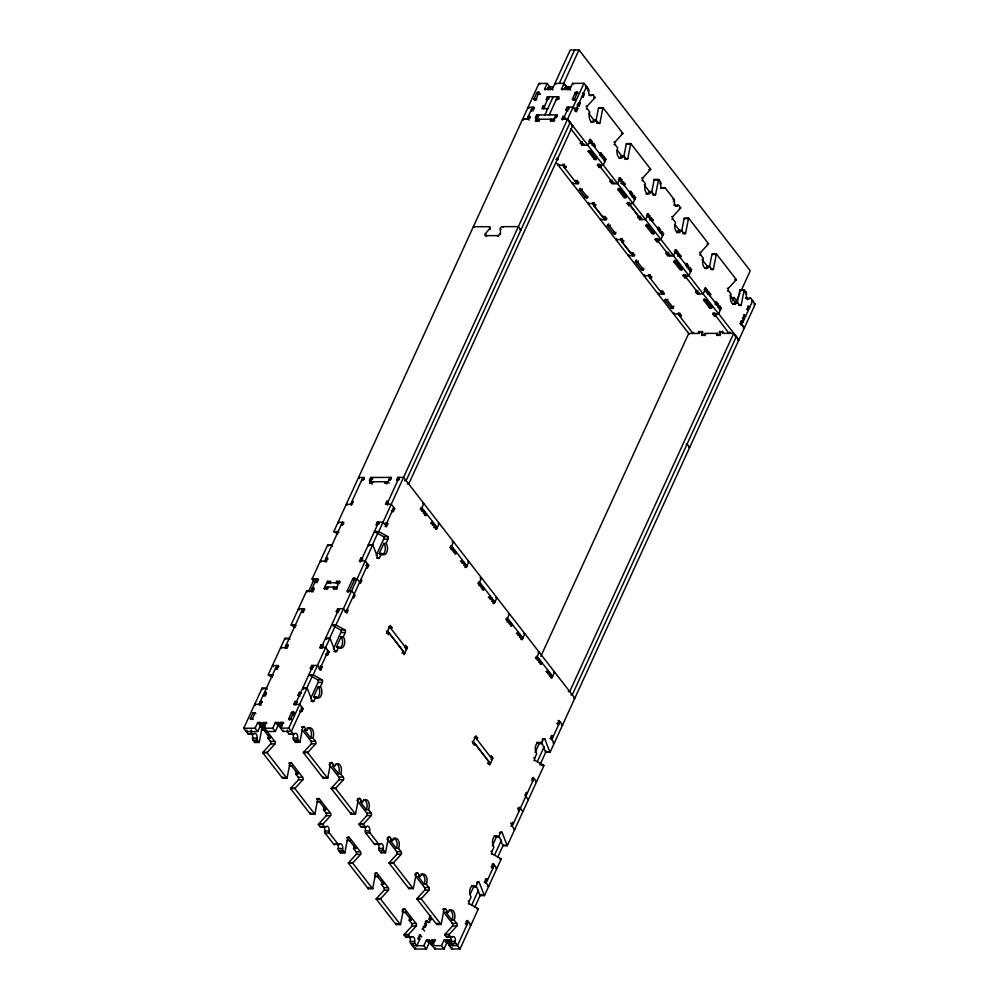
<?xml version="1.0" encoding="UTF-8"?>
<svg xmlns="http://www.w3.org/2000/svg" width="999" height="999" viewBox="0 0 999 999"><rect width="100%" height="100%" fill="white"/><g stroke="black" fill="none" stroke-linecap="round" stroke-linejoin="round"><path stroke-width="1.5" d="M500.511 234.603L500.299 228.596A1.811 1.149 -37.8 0 1 502.547 226.661L518.369 226.623L520.941 229.932L519.942 229.932M262.65 726.748A1.811 1.074 89.9 0 0 262.15 727.347L259.278 741.995A1.811 1.074 89.9 0 1 259.128 742.444L254.77 742.457A1.811 1.074 89.9 0 0 254.932 742.007L255.107 741.083M318.556 824.113A1.811 1.074 89.9 0 0 318.369 824.437L322.714 824.425A1.811 1.074 89.9 0 1 322.914 824.1L330.632 815.634A1.811 1.074 89.9 0 0 330.432 813.099L319.305 798.75A1.811 1.074 89.9 0 0 317.782 799.075L314.922 813.723A1.811 1.074 89.9 0 1 314.772 814.173L310.414 814.185L290.547 788.573A1.811 1.074 89.9 0 1 290.734 788.248L295.117 788.199L302.809 779.769A1.811 1.074 89.9 0 0 302.61 777.234L291.483 762.886A1.811 1.074 89.9 0 0 289.972 763.211L287.1 777.859A1.811 1.074 89.9 0 1 286.95 778.308L282.592 778.321A1.811 1.074 89.9 0 0 282.742 777.871L282.929 776.947M302.048 729.62L311.089 741.283A1.811 1.074 89.9 0 1 311.301 743.818L303.609 752.235A1.811 1.074 89.9 0 0 303.384 752.597L307.742 752.597A1.811 1.074 89.9 0 1 307.929 752.272L315.647 743.805A1.811 1.074 89.9 0 0 315.447 741.27L312.887 737.961A6.331 3.771 89.9 0 0 312.175 729.083A6.331 3.771 89.9 0 0 306.88 730.232L304.32 726.922A1.811 1.074 89.9 0 0 302.809 727.247L299.937 741.882A1.811 1.074 89.9 0 1 299.787 742.344L295.429 742.357A1.811 1.074 89.9 0 0 295.579 741.895L295.766 740.983M310.414 814.185A1.811 1.074 89.9 0 0 310.564 813.723L310.739 812.811M329.171 764.585L338.911 777.147A1.811 1.074 89.9 0 1 339.111 779.682L331.418 788.099A1.811 1.074 89.9 0 0 331.193 788.461L335.552 788.448A1.811 1.074 89.9 0 1 335.751 788.124L343.469 779.67A1.811 1.074 89.9 0 0 343.269 777.135L340.696 773.825A6.331 3.771 89.9 0 0 339.997 764.934A6.331 3.771 89.9 0 0 334.702 766.096L332.13 762.774A1.811 1.074 89.9 0 0 330.619 763.111L327.759 777.746A1.811 1.074 89.9 0 1 327.61 778.209L323.251 778.221A1.811 1.074 89.9 0 0 323.401 777.759L323.576 776.847M354.245 845.529A6.331 3.771 89.9 0 1 353.509 848.476L356.081 851.785A1.811 1.074 89.9 0 1 356.281 854.32L348.589 862.749A1.811 1.074 89.9 0 0 348.364 863.111L352.722 863.099A1.811 1.074 89.9 0 1 352.909 862.774L360.639 854.32A1.811 1.074 89.9 0 0 360.439 851.772L349.3 837.424A1.811 1.074 89.9 0 0 347.789 837.749L344.917 852.397A1.811 1.074 89.9 0 1 344.767 852.846L340.409 852.859A1.811 1.074 89.9 0 0 340.572 852.409L340.746 851.485M356.993 800.449L366.733 813.011A1.811 1.074 89.9 0 1 366.933 815.546L359.24 823.963A1.811 1.074 89.9 0 0 359.016 824.325L363.374 824.312A1.811 1.074 89.9 0 1 363.561 823.988L371.291 815.534A1.811 1.074 89.9 0 0 371.091 812.999L368.519 809.677A6.331 3.771 89.9 0 0 367.819 800.798A6.331 3.771 89.9 0 0 362.525 801.96L359.952 798.638A1.811 1.074 89.9 0 0 358.441 798.975L355.582 813.611A1.811 1.074 89.9 0 1 355.419 814.073L351.074 814.073A1.811 1.074 89.9 0 0 351.223 813.623L351.398 812.711M382.105 880.469A6.331 3.771 89.9 0 1 381.331 884.34L383.903 887.649A1.811 1.074 89.9 0 1 384.103 890.184L376.411 898.613A1.811 1.074 89.9 0 0 376.186 898.975L380.544 898.963A1.811 1.074 89.9 0 1 380.731 898.638L388.461 890.171A1.811 1.074 89.9 0 0 388.249 887.636L377.123 873.288A1.811 1.074 89.9 0 0 375.612 873.613L372.739 888.261A1.811 1.074 89.9 0 1 372.59 888.71L368.231 888.723A1.811 1.074 89.9 0 0 368.381 888.273L368.569 887.349M386.988 839.123L396.74 851.685A1.811 1.074 89.9 0 1 396.94 854.22L389.248 862.636L393.606 862.624L401.286 854.207A1.811 1.074 89.9 0 0 401.086 851.672L398.526 848.363A6.331 3.771 89.9 0 0 397.814 839.485A6.331 3.771 89.9 0 0 392.532 840.634L389.96 837.324A1.811 1.074 89.9 0 0 388.449 837.649L385.577 852.284A1.811 1.074 89.9 0 1 385.427 852.746L381.069 852.759A1.811 1.074 89.9 0 0 381.218 852.297L381.406 851.385M409.915 916.795A6.331 3.771 89.9 0 1 409.153 920.204L411.713 923.513A1.811 1.074 89.9 0 1 411.913 926.048L404.233 934.477L408.579 934.465L416.271 926.036A1.811 1.074 89.9 0 0 416.071 923.501L404.945 909.152A1.811 1.074 89.9 0 0 403.434 909.477L400.562 924.125A1.811 1.074 89.9 0 1 400.412 924.574L396.054 924.587A1.811 1.074 89.9 0 0 396.203 924.125L396.378 923.213M414.81 874.987L424.55 887.549A1.811 1.074 89.9 0 1 424.75 890.084L417.058 898.501A1.811 1.074 89.9 0 0 416.845 898.863L421.191 898.85A1.811 1.074 89.9 0 1 421.391 898.526L429.108 890.072A1.811 1.074 89.9 0 0 428.908 887.537L426.336 884.227A6.331 3.771 89.9 0 0 425.636 875.349A6.331 3.771 89.9 0 0 420.342 876.498L417.782 873.176A1.811 1.074 89.9 0 0 416.258 873.513L413.399 888.148A1.811 1.074 89.9 0 1 413.249 888.611L408.891 888.623A1.811 1.074 89.9 0 0 409.041 888.161L409.215 887.249M443.331 911.75L452.372 923.413A1.811 1.074 89.9 0 1 452.572 925.948L444.88 934.365A1.811 1.074 89.9 0 0 444.655 934.727L449.013 934.714A1.811 1.074 89.9 0 1 449.213 934.39L456.93 925.936A1.811 1.074 89.9 0 0 456.73 923.401L454.158 920.079A6.331 3.771 89.9 0 0 453.459 911.2A6.331 3.771 89.9 0 0 448.164 912.362L445.591 909.04A1.811 1.074 89.9 0 0 444.08 909.377L441.221 924.013A1.811 1.074 89.9 0 1 441.058 924.475L436.713 924.475A1.811 1.074 89.9 0 0 436.863 924.025L437.038 923.113M595.966 120.979L598.476 108.179A1.811 1.074 89.9 0 1 598.626 107.717L602.984 107.705L622.852 133.317A1.811 1.074 89.9 0 1 622.664 133.641L614.947 142.108A1.811 1.074 89.9 0 0 615.147 144.643L617.707 147.952A6.331 3.771 89.9 0 0 618.418 156.831A6.331 3.771 89.9 0 0 623.701 155.682L626.273 158.991A1.811 1.074 89.9 0 0 627.784 158.666L630.656 144.018A1.811 1.074 89.9 0 1 630.806 143.569L626.448 143.581A1.811 1.074 89.9 0 0 626.298 144.031L623.788 156.843M596.828 123.139L598.451 123.127A1.811 1.074 89.9 0 0 599.974 122.802L602.834 108.167A1.811 1.074 89.9 0 1 602.984 107.705M651.61 192.707L654.12 179.895A1.811 1.074 89.9 0 1 654.27 179.445L658.628 179.433L660.426 181.756A1.811 1.074 89.9 0 1 660.801 183.754A3.621 2.16 89.9 0 0 661.538 187.75A3.621 2.16 89.9 0 0 664.035 187.924A1.811 1.074 89.9 0 1 665.272 187.999L674.025 199.288A1.811 1.074 89.9 0 1 674.4 201.286A3.621 2.16 89.9 0 0 675.137 205.27A3.621 2.16 89.9 0 0 677.622 205.444A1.811 1.074 89.9 0 1 678.87 205.532L680.681 207.854A1.811 1.074 89.9 0 1 680.481 208.179L672.764 216.646A1.811 1.074 89.9 0 0 672.964 219.181L675.536 222.49A6.331 3.771 89.9 0 0 676.236 231.368A6.331 3.771 89.9 0 0 681.53 230.22L684.103 233.529A1.811 1.074 89.9 0 0 685.614 233.204L688.473 218.569A1.811 1.074 89.9 0 1 688.623 218.107L684.278 218.119A1.811 1.074 89.9 0 0 684.115 218.581L681.618 231.381M652.734 194.855L654.095 194.855A1.811 1.074 89.9 0 0 655.606 194.53L658.478 179.882A1.811 1.074 89.9 0 1 658.628 179.433M709.427 267.245L711.937 254.433A1.811 1.074 89.9 0 1 712.087 253.983L716.445 253.971L736.313 279.583A1.811 1.074 89.9 0 1 736.126 279.907L728.396 288.374A1.811 1.074 89.9 0 0 728.596 290.909L731.168 294.218A6.331 3.771 89.9 0 0 731.867 303.097A6.331 3.771 89.9 0 0 737.162 301.948L739.735 305.257A1.811 1.074 89.9 0 0 741.246 304.932L744.118 290.284A1.811 1.074 89.9 0 1 744.267 289.835L739.909 289.847A1.811 1.074 89.9 0 0 739.76 290.297L737.25 303.109M710.826 269.393L711.912 269.393A1.811 1.074 89.9 0 0 713.423 269.068L716.295 254.433A1.811 1.074 89.9 0 1 716.445 253.971M538.873 92.245A1.374 0.874 -37.8 0 0 536.788 92.807L534.028 98.963A1.361 0.862 -37.8 0 0 534.627 100.037A1.361 0.862 -37.8 0 0 536.213 98.963L538.998 92.17M576.123 93.756L575.324 92.72L572.502 98.864A1.361 0.862 -37.8 0 0 573.101 99.937A1.361 0.862 -37.8 0 0 574.687 98.864L577.522 92.133M259.128 742.444L257.33 740.122A1.811 1.074 89.9 0 1 256.955 738.124A3.621 2.16 89.9 0 0 256.219 734.128A3.621 2.16 89.9 0 0 253.721 733.965L249.363 733.965A1.811 1.074 89.9 0 1 248.127 733.89L243.744 728.246L262.088 688.199L266.433 688.186A1.811 1.074 89.9 0 1 266.658 688.561L266.97 689.372M289.81 639.485L289.498 638.673A1.811 1.074 89.9 0 0 289.285 638.299L284.927 638.311L268.169 674.899L272.527 674.887M313.224 591.945L312.425 590.909L306.618 590.933L291.021 624.999L295.367 624.999M314.173 581.68L312.088 578.983L327.684 544.905L332.043 544.892A1.811 1.074 89.9 0 1 332.255 545.279L332.58 546.078M549.013 88.349L549.762 86.738L547.19 83.429L538.961 83.454L333.778 531.605L338.137 531.593M250.936 719.517L250.299 718.693L253.034 712.712L255.856 713.536M314.26 578.983L308.791 590.921L309.44 591.745M247.003 730.069L246.316 731.555L257.692 731.53L260.314 725.798L257.742 722.489L255.12 728.221L257.692 731.53M253.122 719.505L252.472 718.681L255.207 712.712M261.126 705.182L260.489 704.345L261.8 701.485L260.352 701.485L261.313 702.734M265.284 696.103L264.648 695.279L265.959 692.407L264.51 692.407L266.271 694.692M277.585 669.23L276.948 668.406L278.259 665.546L272.452 665.559L273.301 666.658M287.1 648.463L286.463 647.627L287.774 644.767L286.313 644.767L287.924 646.84M303.559 612.512L302.909 611.688L304.22 608.828L298.414 608.841L299.275 609.939M312.425 590.909L313.736 588.049L312.287 588.049L313.736 589.909M317.22 582.667L316.583 581.843L317.894 578.97L312.088 578.983M326.735 561.888L326.086 561.063L327.41 558.191L325.949 558.204L327.235 559.852M529.008 120.08L528.371 119.256L529.682 116.384L528.221 116.396L529.832 118.469M533.166 111.014L532.517 110.177L533.828 107.318L528.021 107.33L528.883 108.429M545.204 89.985L544.567 89.161L547.19 83.429M251.436 729.869L250.674 731.543L252.485 733.878A1.811 1.074 89.9 0 0 253.721 733.965M548.114 89.985L547.464 89.148L548.126 87.712L550.074 87.712L551.361 89.373M388.711 480.269L390.159 480.269L391.471 477.41L370.666 477.46L369.355 480.319L370.804 480.319L369.493 483.191L372.39 483.179L373.052 481.743M554.682 117.757L556.131 117.757L557.454 114.885L536.638 114.935L535.327 117.807L536.775 117.807M550.062 89.972L549.425 89.148L550.074 87.712M372.015 484.165L370.142 481.755L372.103 477.46L372.852 478.421M536.113 121.491L535.464 120.667L538.074 114.935L538.823 115.896M259.99 723.913L262.662 723.9L265.222 727.21L262.562 727.222L259.99 723.913L260.652 722.477L257.742 722.489M544.68 105.857L543.219 105.857L541.908 108.729L547.714 108.704M556.231 99.625L557.679 99.625L558.99 96.753L547.377 96.778L546.066 99.65L547.514 99.65M551.96 88.874L552.947 86.726L548.476 86.738M543.369 108.716L548.826 96.778M552.971 89.96L552.322 89.136L570.254 49.975L578.97 49.95L750.249 270.754L741.32 290.259M324.8 589.323L324.151 588.498L327.435 581.331L330.344 581.318L330.981 582.155M539.01 121.491L538.374 120.654L539.023 119.231L539.672 120.055M262.662 723.9L263.311 722.464L266.221 722.464L266.858 723.288M262.562 727.222L263.037 725.786M327.697 589.323L327.06 588.486L327.709 587.05L328.359 587.887M330.344 581.318L329.682 582.754L330.332 583.591M275.337 731.48L272.764 728.171L275.387 722.439L277.959 725.749L275.337 731.48L266.159 731.505L263.586 728.196L266.221 722.464M544.88 114.922L553.184 96.766M559.303 83.392L574.612 49.962M266.159 731.505L266.658 730.431M549.238 114.91L557.542 96.753L559.253 98.963M578.97 49.95L563.661 83.379L567.095 87.8M562.15 89.947L561.5 89.111L564.123 83.379L554.957 83.404L555.756 84.44M333.991 589.298L333.354 588.473L334.003 587.037L335.452 588.898M340.172 582.13L339.535 581.306L336.626 581.306L335.976 582.742L336.613 583.566M565.047 89.935L564.41 89.111L565.059 87.675L567.719 87.662L569.005 89.323M336.9 589.298L336.251 588.461L339.535 581.306M551.111 121.453L550.474 120.629L551.123 119.193L552.897 121.478M565.958 88.312L566.695 86.701L564.123 83.379M567.707 89.922L567.07 89.098L567.719 87.662M554.02 121.453L553.371 120.617L555.981 114.885L557.105 116.334M281.181 727.172L280.207 727.172L277.635 723.863L278.296 722.427L275.387 722.439M569.118 89.91L570.591 86.688L565.546 86.701M570.616 89.922L569.967 89.098L572.602 83.367L583.965 83.329L588.386 88.886A1.811 1.074 89.9 0 1 588.761 90.884A3.621 2.16 89.9 0 0 589.497 94.868A3.621 2.16 89.9 0 0 591.982 95.042A1.811 1.074 89.9 0 1 593.231 95.13L595.042 97.452A1.811 1.074 89.9 0 1 594.842 97.777M281.843 726.76L279.595 723.863L280.257 722.427L283.154 722.414L283.803 723.251M280.207 727.172L280.744 726.011M301.174 707.567L302.26 707.554L291.333 731.443L283.104 731.455L280.532 728.146L283.154 722.414M294.53 705.094L293.881 704.258L295.192 701.398L297.29 702.222M298.676 696.016L298.039 695.192L299.35 692.319L301.448 693.144M310.989 669.143L310.339 668.319L311.651 665.459L317.457 665.434L320.891 669.854L322.202 666.995L320.254 665.883M320.492 648.376L319.855 647.539L321.166 644.68L322.615 644.68L323.576 645.916M336.95 612.424L336.313 611.6L337.625 608.741L343.431 608.716L346.853 613.136L348.164 610.277L347.315 609.165M360.289 562.012L359.49 560.976L360.801 558.104L362.899 558.928M385.851 522.602L387.799 523.701L386.488 526.573L383.067 522.152L377.26 522.165L375.949 525.037L377.397 525.024M388.224 501.386L386.763 501.386L385.452 504.258L391.258 504.245L394.692 508.653L393.381 511.525L392.02 511.525M573.751 698.176L574.85 698.176L403.559 477.372L397.752 477.385L396.441 480.257L397.902 480.257M562.4 119.992L561.763 119.168L563.074 116.309L565.172 117.133M566.558 110.926L565.921 110.09L567.232 107.23L573.076 107.118L576.498 111.538L577.809 108.679L575.874 107.567M294.33 713.436L293.694 712.612A1.361 0.862 -37.8 0 0 293.094 711.538A1.361 0.862 -37.8 0 0 291.508 712.612L288.699 718.768L289.498 719.804M339.073 608.728L321.303 647.539L321.953 648.363M360.939 560.963L378.708 522.165L379.345 522.989M399.213 477.385L386.913 504.245L387.55 505.082M283.104 731.455L283.591 730.381M290.247 719.405L293.694 712.612M349.45 590.821L354.92 578.871A1.361 0.862 -37.8 0 0 354.32 577.809A1.361 0.862 -37.8 0 0 352.734 578.883L347.277 590.821A1.361 0.862 -37.8 0 0 347.864 591.895A1.361 0.862 -37.8 0 0 349.45 590.821L350.087 591.645M287.575 730.132L286.975 731.455L288.773 733.778A1.811 1.074 89.9 0 0 290.022 733.865L294.38 733.853A3.621 2.16 89.9 0 1 296.865 734.028A3.621 2.16 89.9 0 1 297.615 738.024A1.811 1.074 89.9 0 0 297.977 740.009L299.787 742.344M306.805 688.124L312.3 676.123M329.608 638.336L335.277 625.936M372.39 544.88L378.072 532.479M294.38 733.853A1.811 1.074 89.9 0 1 293.132 733.766L288.761 728.134L307.093 688.074L302.734 688.086A1.811 1.074 89.9 0 1 302.959 688.461L303.271 689.273M326.111 639.385L325.799 638.573A1.811 1.074 89.9 0 0 325.574 638.199L329.932 638.186L313.187 674.775L308.828 674.787M368.868 545.991L368.556 545.179A1.811 1.074 89.9 0 0 368.344 544.805L372.702 544.792L336.026 624.887L331.668 624.899M583.965 83.329L378.783 531.493L374.438 531.505M385.626 525.462L393.831 507.554M574.512 110.527L575.611 110.527L586.575 86.551L585.489 86.563M300.175 711.538L301.81 711.525L303.122 708.666L299.688 704.245L293.881 704.258M326.136 654.82L327.772 654.807L329.083 651.947L325.662 647.527L319.855 647.539M359.49 560.976L365.297 560.963L368.718 565.372L367.407 568.244L366.558 567.132M577.934 106.056L579.02 106.044L580.332 103.184L579.47 102.073M581.98 97.215L583.066 97.215L584.378 94.343L582.429 93.244M569.368 107.967L568.718 107.13L563.249 119.081L567.607 119.068L572.714 125.774L408.703 484.003L407.255 484.003M310.577 698.726L318.044 682.429A1.811 1.074 89.9 0 0 317.844 679.894L309.103 675.049L313.461 675.037L322.202 679.882A1.811 1.074 89.9 0 1 322.402 682.417L320.429 686.713A6.331 3.771 89.9 0 1 321.129 695.591A6.331 3.771 89.9 0 1 315.834 696.753L313.661 696.753L318.256 686.725L320.429 686.713M333.416 648.838L340.884 632.542A1.811 1.074 89.9 0 0 340.684 630.007L331.943 625.149L336.301 625.149L345.042 629.994A1.811 1.074 89.9 0 1 345.242 632.529L343.269 636.825A6.331 3.771 89.9 0 1 343.968 645.704A6.331 3.771 89.9 0 1 338.673 646.852L336.501 646.865L341.096 636.838L343.269 636.825M376.186 555.444L383.641 539.148A1.811 1.074 89.9 0 0 383.441 536.6L374.7 531.755L379.058 531.743L387.799 536.588A1.811 1.074 89.9 0 1 387.999 539.135L386.026 543.431A6.331 3.771 89.9 0 1 386.738 552.31A6.331 3.771 89.9 0 1 381.443 553.458L379.258 553.471L383.853 543.431L386.026 543.431M558.241 157.929L557.742 159.003A1.361 0.662 24.6 0 1 557.542 159.815A1.361 0.662 24.6 0 1 555.981 159.39M558.728 164.198L558.241 165.272L564.048 165.26L565.759 167.47L566.258 166.383M311.263 701.373L312.362 701.373A1.811 1.074 89.9 0 0 313.873 701.048L315.834 696.753M334.103 651.485L335.202 651.485A1.811 1.074 89.9 0 0 336.713 651.161L338.673 646.852M376.873 558.091L377.959 558.091A1.811 1.074 89.9 0 0 379.47 557.754L381.443 553.458M563.086 164.186L562.599 165.26L576.873 183.666L577.984 181.244M564.048 165.26L564.547 164.186M564.922 166.121L564.31 167.47L565.759 167.47M561.763 119.168L567.569 119.156L587.874 145.192L582.03 145.292L580.319 143.094L580.931 141.746M582.38 141.746L581.768 143.082L580.319 143.094M582.03 145.292L582.892 143.419M584.015 144.131L583.528 145.205L570.854 128.871M421.128 510.014L423.576 510.014L422.927 511.438L421.203 509.228L423.826 503.496L422.739 503.508M589.41 139.46L590.496 139.46L587.837 145.28L603.259 165.16L605.918 159.328L604.208 157.13L603.121 157.13M573.001 182.592L572.514 183.666L578.321 183.654L578.933 182.317M590.496 139.46L592.22 141.671L591.558 143.107L589.922 143.107M588.873 150.387L588.336 151.548A1.361 0.662 24.6 0 1 588.786 150.724A1.361 0.662 24.6 0 1 590.509 151.548L596.228 158.903A1.361 0.662 24.6 0 1 595.779 159.74A1.361 0.662 24.6 0 1 594.043 158.903L588.374 151.461L590.559 151.461L596.266 158.816L594.08 158.816M575.649 180.382L575.162 181.456L576.61 181.443L578.321 183.654M424.125 513.686A1.361 0.662 24.6 0 1 424.538 514.06L426.723 514.06L426.061 515.484L424.35 513.286L425 511.85L423.913 511.85M592.557 143.519L593.643 143.506L592.981 144.942L591.895 144.942M576.61 181.443L577.097 180.369M425.037 512.986L425.249 514.985M590.509 151.548L591.008 150.474M594.705 147.153L595.354 145.717L593.643 143.506M580.282 188.312L579.545 189.922L585.252 197.278A1.361 0.662 24.6 0 0 586.987 198.102A1.361 0.662 24.6 0 0 587.437 197.278L587.924 196.204M594.043 158.903L594.655 157.567M582.217 188.836L581.73 189.922L587.437 197.278L585.252 197.278L585.751 196.204M596.228 158.903L596.965 157.293M431.143 523.638L434.14 523.626L433.479 525.062L431.768 522.852L432.43 521.416M600.411 154.508L601.061 153.084L599.974 153.084M601.223 166.034L600.611 167.37L599.163 167.382L597.439 165.172L597.939 164.098M601.061 153.084L602.772 155.282L602.122 156.718L601.036 156.718M599.425 163.998L598.938 165.072L613.211 183.479L617.569 183.466L603.296 165.06L597.439 165.172M599.163 167.382L600.137 165.222M438.161 523.376L439.248 523.376L436.625 529.108L434.915 526.898L435.564 525.462L433.928 525.474M604.208 157.13L603.546 158.554L602.459 158.566M386.438 633.366L389.348 633.354L388.686 634.79L386.975 632.579L390.259 625.424L391.97 627.622L391.321 629.058M588.423 202.472L587.936 203.546L593.743 203.534L595.454 205.732L595.941 204.658M592.782 202.46L592.282 203.534L604.845 219.73L605.956 217.307M593.743 203.534L594.23 202.46M606.905 218.381L606.293 219.718L604.57 217.507L603.121 217.52L594.005 205.744L594.855 203.858M638.611 216.084L637.999 217.432L639.71 219.63L645.541 219.53L617.532 183.554L611.725 183.566L610.002 181.356L610.626 180.02M612.075 180.02L611.463 181.356L610.002 181.356M611.725 183.566L612.699 181.418M613.211 183.479L613.698 182.405M405.02 646.728L405.669 645.292L407.392 647.502L404.108 654.657L402.397 652.459L403.047 651.023L389.348 633.354M600.986 218.656L600.486 219.743L606.293 219.718M451.086 548.289L453.271 548.276L452.609 549.712L450.899 547.502L453.521 541.77L452.16 541.783M617.532 183.554L620.192 177.735L619.105 177.735M603.121 217.52L603.733 216.171M604.57 217.507L605.069 216.433M620.192 177.735L621.902 179.945L621.253 181.381L620.154 181.381M618.768 188.212L618.019 189.822A1.361 0.662 24.6 0 1 618.468 188.986A1.361 0.662 24.6 0 1 620.204 189.822L625.911 197.178A1.361 0.662 24.6 0 1 625.461 198.002A1.361 0.662 24.6 0 1 623.738 197.178L618.069 189.735L620.242 189.723L625.948 197.09L626.398 196.104M454.008 552.11A1.361 0.662 24.6 0 1 454.233 552.335L456.406 552.335L455.744 553.758L454.033 551.56L454.695 550.124L453.608 550.124M621.703 181.793L623.326 181.781L622.677 183.217L620.766 183.217M454.72 551.261L454.582 552.797M620.204 189.822L620.691 188.736M624.387 185.427L625.049 183.991L623.326 181.781M608.503 223.838L607.517 225.986L613.236 233.341A1.361 0.662 24.6 0 0 614.947 234.178A1.361 0.662 24.6 0 0 615.396 233.341L615.896 232.268M610.189 224.912L609.69 225.986L615.409 233.341L613.236 233.341L613.711 232.268M624.35 195.841L623.738 197.178L625.948 197.09M461.101 561.9L463.823 561.9L463.174 563.336L461.463 561.126L462.112 559.69M630.094 192.782L630.756 191.346L629.67 191.358M640.059 216.084L639.447 217.42L630.294 205.644L628.846 205.644L627.135 203.446L627.622 202.372M630.756 191.346L632.467 193.556L631.805 194.992L630.719 194.992M629.12 202.273L628.621 203.346L641.183 219.543L641.808 218.194M628.846 205.644L629.832 203.496M467.844 561.65L468.931 561.65L466.308 567.382L464.597 565.172L465.259 563.736L464.16 563.736M632.804 195.404L633.89 195.404L633.241 196.828L631.88 196.84M630.294 205.644L630.918 204.308M616.395 238.536L615.896 239.61L621.703 239.598L623.413 241.808L623.913 240.722M633.89 195.404L635.601 197.602L632.941 203.421L627.135 203.446M620.754 238.524L620.267 239.598L632.829 255.794L633.803 253.646M621.703 239.598L622.202 238.524M634.765 254.708L634.278 255.781L632.567 253.584L631.106 253.584L621.965 241.808L622.827 239.922M639.71 219.63L640.809 217.22M628.958 254.733L628.471 255.806L634.278 255.781M479.058 584.353L481.243 584.353L480.581 585.776L478.871 583.566L481.506 577.834L480.132 577.847M647.077 213.798L648.164 213.798L645.516 219.618L673.513 255.594L669.168 255.607L656.605 239.41L657.092 238.336M631.106 253.584L631.605 252.51M632.567 253.584L633.054 252.497M648.164 213.798L649.874 216.009L649.225 217.445L648.139 217.445M646.778 224.188L646.016 225.886L651.723 233.242A1.361 0.662 24.6 0 0 653.446 234.078A1.361 0.662 24.6 0 0 653.895 233.242L654.395 232.168M481.993 588.174A1.361 0.662 24.6 0 1 482.217 588.399L484.378 588.399L483.728 589.822L482.017 587.624L482.667 586.188L481.58 586.188M650.224 217.844L651.311 217.844L650.649 219.28L649.562 219.28M482.704 587.325L482.929 589.323M652.335 231.905L651.723 233.242L653.933 233.154L648.189 225.886L648.676 224.812M652.359 221.491L653.021 220.055L651.311 217.844M636.488 259.902L635.501 262.05L641.208 269.418A1.361 0.662 24.6 0 0 642.944 270.242A1.361 0.662 24.6 0 0 643.381 269.405L643.88 268.331M638.174 260.976L637.674 262.05L643.381 269.405L641.208 269.418L641.695 268.331M489.085 597.964L491.808 597.964L491.146 599.4L489.435 597.19L490.097 595.754M658.079 228.846L658.728 227.41L657.642 227.422M658.903 240.372L658.291 241.708L656.83 241.721L655.119 239.51L655.619 238.436M658.728 227.41L660.439 229.62L659.79 231.056L658.703 231.056M656.83 241.721L657.817 239.56M495.829 597.714L496.928 597.714L494.293 603.446L492.569 601.236L493.231 599.8L492.145 599.8M660.776 231.468L661.875 231.468L661.213 232.892L659.852 232.904M644.38 274.6L643.88 275.674L649.687 275.662L651.398 277.872L651.897 276.798M655.119 239.51L660.926 239.498L663.586 233.666L661.875 231.468M648.726 274.588L648.239 275.662L662.512 294.068L663.373 292.183M649.687 275.662L650.187 274.588M650.811 275.986L649.949 277.872L651.398 277.872M688.761 267.532L689.847 267.532L691.558 269.742L688.898 275.562L673.476 255.682L667.669 255.694L665.958 253.496L666.57 252.148M668.031 252.148L667.407 253.484L665.958 253.496M667.669 255.694L668.781 253.284M669.168 255.607L669.78 254.258M507.042 620.416L509.215 620.416L508.566 621.84L506.843 619.642L509.478 613.91L508.379 613.91M673.476 255.682L676.148 249.862L675.049 249.862M658.653 292.994L658.154 294.068L663.96 294.056L664.46 292.982M676.148 249.862L677.859 252.073L677.197 253.509L676.111 253.509M674.75 260.252L673.975 261.95L679.682 269.318A1.361 0.662 24.6 0 0 681.418 270.142A1.361 0.662 24.6 0 0 681.867 269.305L682.354 268.232M661.288 290.784L660.801 291.858L662.25 291.845L663.96 294.056M509.965 624.238A1.361 0.662 24.6 0 1 510.177 624.462L512.362 624.462L511.7 625.898L509.989 623.688L510.639 622.252L509.552 622.252M678.196 253.921L679.283 253.908L678.633 255.344L677.534 255.344M662.25 291.845L662.749 290.771M510.676 623.388L510.889 625.386M681.867 269.305L676.148 261.95L676.648 260.876M680.344 257.555L680.993 256.119L679.283 253.908M665.684 299.25L665.184 300.324L670.891 307.68A1.361 0.662 24.6 0 0 672.627 308.516A1.361 0.662 24.6 0 0 673.076 307.68L673.813 306.069M679.682 269.318L680.307 267.969M667.856 299.25L667.369 300.324L673.076 307.68L670.891 307.68L671.64 306.069M517.057 634.04L519.78 634.028L519.118 635.464L517.407 633.254L518.069 631.818M686.051 264.91L686.7 263.486L685.614 263.486M686.862 276.436L686.251 277.772L684.802 277.784L683.091 275.574L683.578 274.5M686.7 263.486L688.423 265.684L687.762 267.12L686.675 267.12M699.35 292.807L698.85 293.881L684.577 275.474L685.077 274.4M684.802 277.784L685.789 275.637M523.801 633.778L524.887 633.778L522.265 639.51L520.554 637.3L521.203 635.864L519.842 635.876M689.847 267.532L689.185 268.956L688.099 268.968M476.96 739.46L477.609 738.024L475.899 735.826L472.614 742.981L474.338 745.192L474.987 743.756L488.686 761.425L488.036 762.861L489.747 765.072L493.031 757.904L491.308 755.694L490.659 757.13M674.063 312.874L673.576 313.948L679.382 313.936L681.093 316.134L681.58 315.06M678.421 312.862L677.934 313.936L693.131 333.529M679.382 313.936L679.869 312.862M680.506 314.26L679.645 316.146L681.093 316.134M718.443 305.806L719.53 305.806L721.253 308.004L718.581 313.823L703.171 293.956L697.364 293.968L695.641 291.758L696.266 290.422M697.714 290.422L697.102 291.758L695.641 291.758M697.364 293.968L698.226 292.095M535.914 658.691L538.911 658.678L538.249 660.114L536.538 657.904L539.16 652.172L538.074 652.185M704.745 288.137L705.831 288.137L703.171 293.956L688.935 275.474L684.577 275.474M705.831 288.137L707.542 290.347L706.892 291.783L705.806 291.783M704.195 299.063L703.671 300.224L709.377 307.58A1.361 0.662 24.6 0 0 711.101 308.404A1.361 0.662 24.6 0 0 711.55 307.58L712.05 306.506M540.896 656.268L688.698 333.454L699.35 333.429L699.962 332.08M538.973 662.1A1.361 0.662 24.6 0 1 539.872 662.737L542.045 662.737L541.396 664.16L539.672 661.962L540.334 660.526L538.973 660.526M707.879 292.183L708.978 292.183L708.316 293.619L707.23 293.619M540.359 661.663L540.584 663.661M711.55 307.58L705.843 300.224L706.33 299.138M413.149 944.242L412.462 945.741L423.838 945.703L426.398 949.025L429.033 943.293L426.461 939.972L423.838 945.703M710.027 295.829L710.689 294.393L708.978 292.183M693.556 332.367L693.456 333.441M404.195 934.515A1.811 1.074 89.9 0 0 404.008 934.839L408.354 934.827L410.164 937.149A1.811 1.074 89.9 0 0 411.413 937.237A3.621 2.16 89.9 0 1 413.898 937.412A3.621 2.16 89.9 0 1 414.635 941.408A1.811 1.074 89.9 0 0 415.01 943.393L416.82 945.728L419.88 939.035L419.018 937.936L420.329 935.064L419.243 935.076M424.563 931.031L423.064 929.095L424.375 926.235L423.289 926.235M423.052 927.347L425.237 927.334L426.436 924.712L425.586 923.613L426.898 920.741L425.799 920.741M426.398 949.025L415.035 949.05L415.709 947.551M430.344 920.641L429.058 918.98L430.656 915.484M709.377 307.58L709.989 306.243M699.35 333.429L698.488 332.317L698.988 331.243M429.845 922.664L429.208 921.84L430.519 918.98L429.058 918.98M703.646 335.214L701.398 332.317L701.885 331.231M547.015 672.302L549.462 672.302L548.813 673.738L547.102 671.528L547.752 670.092M715.734 303.184L716.395 301.748L715.309 301.76M702.247 335.676L701.61 334.852L702.921 331.98M716.558 314.71L715.946 316.046L714.485 316.059L712.774 313.848L713.261 312.774M716.395 301.748L718.106 303.958L717.457 305.394L716.358 305.394M705.157 335.664L704.507 334.84L705.169 333.404L717.27 333.379L718.718 335.239M728.958 333.341L714.273 313.748L714.76 312.675M714.485 316.059L715.346 314.173M553.483 672.052L554.582 672.052L551.947 677.784L550.237 675.574L550.899 674.138L549.812 674.138M719.53 305.806L718.88 307.23L717.794 307.242M433.104 944.704L431.281 944.717L428.708 941.408L429.358 939.972L426.461 939.972M433.778 944.505L431.368 941.395L432.03 939.959L434.927 939.959L435.576 940.783M431.281 944.717L431.893 943.368M444.043 948.975L441.483 945.666L444.105 939.934L446.678 943.243L444.043 948.975L434.877 949L432.305 945.691L434.927 939.959M434.877 949L435.364 947.926M717.257 335.639L716.608 334.815L717.27 333.379M732.692 300.774L734.165 297.552L731.106 297.565M720.803 334.203L719.305 332.267L719.792 331.193M720.154 335.627L719.517 334.802L720.828 331.93M735.589 302.797L740.047 293.044M737.761 339.96L738.848 339.96L733.716 333.329L723.064 333.366L722.215 332.255L722.702 331.181M723.064 333.366L723.563 332.292M450.025 944.667L448.926 944.667L446.353 941.358L447.003 939.922L444.105 939.934M450.711 944.455L448.314 941.345L448.963 939.922L450.961 939.909M470.104 894.442L473.551 886.925L475.724 886.912L477.697 882.616A1.811 1.074 89.9 0 1 479.208 882.292L484.253 895.204A1.811 1.074 89.9 0 0 484.465 895.579L480.107 895.591A1.811 1.074 89.9 0 1 479.895 895.216L476.111 885.526M492.37 845.803L496.391 837.025L498.563 837.025L500.536 832.729A1.811 1.074 89.9 0 1 502.047 832.392L507.092 845.316A1.811 1.074 89.9 0 0 507.305 845.691L502.947 845.703A1.811 1.074 89.9 0 1 502.734 845.329L498.951 835.639M535.127 752.409L539.148 743.631L541.333 743.631L543.294 739.322A1.811 1.074 89.9 0 1 544.805 738.998L549.85 751.922A1.811 1.074 89.9 0 0 550.074 752.297L545.716 752.309A1.811 1.074 89.9 0 1 545.491 751.935L541.396 741.433M448.926 944.667L449.45 943.506M477.01 908.628L478.109 908.628L469.368 903.783A1.811 1.074 89.9 0 1 469.168 901.248L471.128 896.94A6.331 3.771 89.9 0 1 470.429 888.061A6.331 3.771 89.9 0 1 475.724 886.912M499.862 858.74L500.949 858.74L492.207 853.895A1.811 1.074 89.9 0 1 492.007 851.348L493.968 847.052A6.331 3.771 89.9 0 1 493.269 838.173A6.331 3.771 89.9 0 1 498.563 837.025M542.07 765.346L543.706 765.346L534.964 760.489A1.811 1.074 89.9 0 1 534.765 757.954L536.738 753.658A6.331 3.771 89.9 0 1 536.038 744.779A6.331 3.771 89.9 0 1 541.333 743.631M729.969 332.005L729.357 333.341M477.285 908.89L478.371 908.89L460.039 948.938L451.81 948.95L449.238 945.641L451.086 941.607M453.721 944.317L453.121 945.628L451.311 943.306A1.811 1.074 89.9 0 1 450.936 941.308A3.621 2.16 89.9 0 0 450.199 937.312A3.621 2.16 89.9 0 0 447.714 937.149A1.811 1.074 89.9 0 1 446.466 937.062L444.655 934.727M471.578 905.306L478.446 890.309M494.48 855.281L501.423 840.122M537.275 761.812L544.218 746.653M451.81 948.95L452.31 947.876M733.716 333.329L569.705 691.558L568.256 691.558M517.981 808.603A1.361 0.862 -37.8 0 0 518.169 808.303L518.506 807.567M743.731 315.634L744.043 314.96M466.009 924.612L467.095 924.599L466.233 923.501L467.544 920.641L466.458 920.641M487.375 886.25L488.736 886.25L485.314 881.83L486.625 878.958L485.539 878.97M491.97 867.894L493.056 867.881L492.207 866.782L493.518 863.923L492.432 863.923M552.984 742.956L554.345 742.956L550.924 738.536L552.235 735.676L551.136 735.676M557.579 724.6L558.666 724.6L557.804 723.501L559.115 720.629L558.029 720.629M743.231 328.022L744.355 327.934L740.933 323.514L742.245 320.642L741.158 320.654M742.669 319.131L744.305 319.118L743.443 318.019L744.755 315.16L743.668 315.16M748.351 310.289L747.489 309.178L748.8 306.318L747.714 306.318M474.837 907.117L480.644 894.43M497.689 857.204L503.359 844.804M539.847 765.122L546.253 751.136M551.773 739.647L559.977 721.728M744.317 328.022L741.745 324.7L752.722 300.736L750.911 298.401A1.811 1.074 89.9 0 0 749.675 298.326A3.621 2.16 89.9 0 1 747.177 298.152A3.621 2.16 89.9 0 1 746.44 294.156A1.811 1.074 89.9 0 0 746.078 292.158L744.267 289.835M484.465 895.579L501.223 858.99L500.124 859.003M507.305 845.691L543.98 765.596L542.07 765.596M550.074 752.297L755.256 304.133L752.684 300.824L751.635 300.736M290.834 718.843L291.521 719.58M486.538 236.476L485.889 235.652A1.811 1.149 -37.8 0 1 485.352 233.803L489.66 228.621A1.811 1.149 -37.8 0 0 489.185 226.698L473.351 226.736L474.001 227.56M598.451 123.127L595.891 119.818A6.331 3.771 89.9 0 1 590.596 120.966A6.331 3.771 89.9 0 1 589.897 112.088L587.325 108.779A1.811 1.074 89.9 0 1 587.125 106.244L594.817 97.815L593.731 97.827M654.095 194.855L651.523 191.546A6.331 3.771 89.9 0 1 646.228 192.695A6.331 3.771 89.9 0 1 645.529 183.816L642.956 180.507A1.811 1.074 89.9 0 1 642.757 177.972L650.449 169.543A1.811 1.074 89.9 0 0 650.674 169.181L630.806 143.569M711.912 269.393L709.352 266.084A6.331 3.771 89.9 0 1 704.058 267.233A6.331 3.771 89.9 0 1 703.346 258.354L700.786 255.045A1.811 1.074 89.9 0 1 700.586 252.51L708.279 244.081L707.18 244.093M268.644 734.665A6.331 3.771 89.9 0 1 267.869 738.074L270.442 741.383A1.811 1.074 89.9 0 1 270.642 743.918L262.949 752.347L267.307 752.334L275 743.918A1.811 1.074 89.9 0 0 274.8 741.37L265.746 729.72M290.771 788.211L298.464 779.782A1.811 1.074 89.9 0 0 298.264 777.247L295.692 773.938A6.331 3.771 89.9 0 0 296.316 771.89M324.2 807.304A6.331 3.771 89.9 0 1 323.514 809.802L326.074 813.111A1.811 1.074 89.9 0 1 326.273 815.646L318.581 824.075L322.939 824.063M523.651 119.268L522.827 119.268M524.737 119.268L523.926 119.268M525.824 119.256L525.012 119.268M585.589 86.651L586.538 86.638M587.025 88.886L588.386 88.886M544.567 89.161L547.464 89.148M549.425 89.148L552.322 89.136M561.5 89.111L564.41 89.111M567.07 89.098L569.967 89.098M587.662 90.884L588.761 90.884M536.763 92.994L538.936 92.994L540.009 94.368M577.459 92.795L575.287 92.807L576.136 93.906M583.016 94.343L584.378 94.343M593.231 95.13L589.098 95.429M593.943 97.465L595.042 97.452M577.884 103.184L580.332 103.184M577.072 104.945L579.02 106.044M586.038 106.244L587.125 106.244M598.476 108.179L602.834 108.167M575.911 108.679L577.809 108.679M586.238 108.779L587.325 108.779M532.517 110.177L531.068 110.19L531.718 111.014M565.921 110.09L568.006 110.914M575.412 111.538L576.498 111.538M528.371 119.256L522.564 119.268L523.201 120.092M526.098 119.256L526.91 119.256L532.38 107.318L533.878 109.253M590.859 122.29A6.331 3.771 89.9 0 0 593.706 119.83L595.891 119.818M535.464 120.667L538.374 120.654M550.474 120.629L553.371 120.617M569.055 122.465L570.142 122.465L406.131 480.681L404.682 480.694M596.977 122.815L599.974 122.802M571.615 125.774L572.714 125.774M621.765 133.317L622.852 133.317M621.54 133.691L622.627 133.679M588.723 140.984L589.81 140.984L605.219 160.851L603.858 160.864M590.034 141.671L592.22 141.671M613.848 142.108L614.947 142.108M626.298 144.031L630.656 144.018M614.048 144.643L615.147 144.643M592.907 145.729L595.354 145.717M599.787 155.295L602.772 155.282M618.955 158.117A6.331 3.771 89.9 0 0 621.528 155.682L623.701 155.682M624.787 158.679L627.784 158.666M556.93 159.003L557.742 159.003L557.03 158.079M624.912 159.003L626.273 158.991M603.471 159.34L605.918 159.328M649.587 169.181L650.674 169.181M648.813 169.555L650.449 169.543M641.67 177.972L642.757 177.972M618.406 179.258L619.492 179.258L634.914 199.126L633.816 199.126M618.905 179.945L621.902 179.945M654.12 179.895L658.478 179.882M641.87 180.507L642.956 180.507M659.34 181.768L660.426 181.756M659.715 183.754L660.801 183.754M621.778 184.003L625.049 183.991M660.764 187.924L664.035 187.924M660.926 188.012L665.272 187.999M645.953 193.981A6.331 3.771 89.9 0 0 649.35 191.546L651.523 191.546M629.745 193.569L632.467 193.556M652.884 194.53L655.606 194.53M632.879 197.615L635.601 197.602M672.939 199.288L674.025 199.288M673.314 201.286L674.4 201.286M674.899 205.457L677.622 205.444M594.005 205.744L595.454 205.732M674.787 205.544L678.87 205.532M679.595 207.867L680.681 207.854M679.37 208.229L680.456 208.229M646.39 215.322L647.477 215.322L662.899 235.19L661.813 235.202M646.89 216.021L649.874 216.009M671.678 216.646L672.764 216.646M637.999 217.432L639.447 217.42M684.115 218.581L688.473 218.569M671.877 219.181L672.964 219.181M649.75 220.067L653.021 220.055M648.214 225.786L646.041 225.799A1.361 0.662 24.6 0 1 646.453 225.05A1.361 0.662 24.6 0 1 648.189 225.886L653.933 233.154M657.717 229.633L660.439 229.62M676.785 232.655A6.331 3.771 89.9 0 0 679.345 230.232L681.53 230.22M682.891 233.217L685.614 233.204M660.863 233.679L663.586 233.666M683.004 233.541L684.103 233.529M485.889 235.652L497.627 235.614A1.811 1.149 -37.8 0 0 499.862 233.766M656.605 239.41L660.963 239.398M621.965 241.808L623.413 241.808M707.404 243.719L708.491 243.719A1.811 1.074 89.9 0 1 708.303 244.043M674.362 251.386L675.449 251.386L690.858 271.253L689.772 271.266M674.862 252.085L677.859 252.073M699.487 252.51L700.586 252.51M711.937 254.433L716.295 254.433M699.7 255.045L700.786 255.045M677.734 256.131L680.993 256.119M676.198 261.863L674.013 261.863A1.361 0.662 24.6 0 1 674.425 261.126A1.361 0.662 24.6 0 1 676.148 261.95L681.905 269.218L679.72 269.218M685.701 265.697L688.423 265.684M704.869 268.456A6.331 3.771 89.9 0 0 707.167 266.084L709.352 266.084M710.701 269.068L713.423 269.068M688.835 269.742L691.558 269.742M683.091 275.574L688.898 275.562M735.227 279.583L736.313 279.583M735.002 279.945L736.088 279.945M727.309 288.374L728.396 288.374M704.045 289.66L705.132 289.66L720.554 309.528L719.467 309.528M704.819 290.347L707.542 290.347M739.76 290.297L744.118 290.284M727.509 290.909L728.596 290.909M744.717 292.17L746.078 292.158M707.692 294.405L710.689 294.393M745.354 294.156L746.44 294.156M746.678 298.326L750.911 298.401M705.881 300.125L703.708 300.137A1.361 0.662 24.6 0 1 704.108 299.388A1.361 0.662 24.6 0 1 705.843 300.224L711.588 307.492L709.415 307.492M751.735 300.824L752.684 300.824M737.062 301.835L735.102 301.848A6.331 3.771 89.9 0 1 732.692 304.308M737.162 301.948L734.989 301.948L729.844 295.329M714.834 303.971L718.106 303.958M753.783 304.146L755.256 304.133M738.798 304.932L741.246 304.932M738.648 305.257L739.735 305.257M747.751 307.43L749.662 307.417L748.8 306.318M718.793 308.017L721.253 308.004M746.403 309.19L747.489 309.178M714.273 313.748L718.618 313.736L738.898 339.872L737.799 339.872M712.774 313.848L718.581 313.823M743.443 316.258L745.616 316.258L744.755 315.16M742.357 318.019L743.443 318.019M740.646 321.753L743.106 321.753L742.245 320.642M739.847 323.514L740.933 323.514M740.659 324.712L741.745 324.7M698.488 332.317L701.398 332.317M719.305 332.267L722.215 332.255M701.61 334.852L704.507 334.84M716.608 334.815L719.517 334.802M735.189 336.651L736.288 336.651L572.277 694.867L570.829 694.867M686.088 444.118L687.075 444.118L689.647 447.427L688.661 447.427M361.601 480.344L363.049 480.344L364.36 477.472L358.554 477.485L359.19 478.321M370.142 481.755L388.049 481.705L389.173 483.154M351.923 501.486L353.371 501.473L352.06 504.345L346.253 504.358L346.89 505.182M420.779 507.804L421.865 507.804L437.275 527.672L434.016 527.684M393.057 508.666L394.692 508.653M420.117 509.24L421.203 509.228M391.433 510.427L393.381 511.525M421.828 511.451L422.927 511.438M423.264 513.286L424.35 513.286M424.975 515.496L426.061 515.484M430.681 522.852L431.768 522.852M386.163 523.701L387.799 523.701M341.096 525.124L342.545 525.124L343.856 522.252L338.049 522.265L338.698 523.101M432.392 525.062L433.479 525.062M385.127 526.573L386.488 526.573M433.816 526.898L434.915 526.898M435.539 529.108L436.625 529.108M383.441 536.6L387.799 536.588M383.641 539.148L387.999 539.135M327.684 544.905A1.811 1.074 89.9 0 1 327.909 545.279L332.255 545.279M368.556 545.179L372.914 545.167L377.959 558.091M450.462 546.078L451.548 546.078L466.97 565.946L465.059 565.946M449.812 547.514L450.899 547.502M450.974 549.725L452.609 549.712M452.947 551.56L454.033 551.56M454.657 553.771L455.744 553.758M377.023 557.767L379.47 557.754M326.086 561.063L320.279 561.076L320.929 561.9M460.364 561.126L461.463 561.126M462.087 563.336L463.174 563.336M366.77 564.273L367.869 564.273L345.991 612.037L344.905 612.037M365.821 565.384L368.718 565.372M463.511 565.172L464.597 565.172M464.947 567.382L466.308 567.382M316.583 581.843L315.122 581.843L315.771 582.667M478.184 582.142L479.545 582.142L494.955 602.01L493.044 602.01M477.784 583.578L478.871 583.566M478.958 585.789L480.581 585.776M480.919 587.624L482.017 587.624M324.151 588.498L327.06 588.486M333.354 588.473L336.251 588.461M482.092 589.835L483.728 589.822M488.349 597.19L489.435 597.19M490.059 599.4L491.146 599.4M491.483 601.236L492.569 601.236M492.932 603.446L494.293 603.446M302.909 611.688L301.461 611.688L302.098 612.524M336.313 611.6L338.399 612.424M506.143 618.206L507.504 618.206L522.914 638.074L521.016 638.086M505.756 619.642L506.843 619.642M506.93 621.853L508.566 621.84M508.903 623.688L509.989 623.688M510.614 625.898L511.7 625.898M388.524 626.86L389.61 626.848L406.743 648.938L405.656 648.938M389.073 627.634L391.97 627.622M340.684 630.007L345.042 629.994M386.551 631.156L387.649 631.156L404.77 653.234L402.235 653.234M340.884 632.542L345.242 632.529M516.321 633.254L517.407 633.254M518.031 635.464L519.118 635.464M519.468 637.3L520.554 637.3M284.927 638.311A1.811 1.074 89.9 0 1 285.14 638.686L289.498 638.673M325.799 638.573L330.157 638.561L335.202 651.485M520.904 639.51L522.265 639.51M286.463 647.627L280.644 647.652L281.293 648.476M404.483 647.502L407.392 647.502M327.135 650.849L328.234 650.836L320.03 668.756L318.943 668.756M334.265 651.161L336.713 651.161M327.185 651.947L329.083 651.947M325.824 653.708L327.772 654.807M536.101 656.48L537.187 656.48L552.609 676.348L549.887 676.36M535.452 657.916L536.538 657.904M537.162 660.114L538.249 660.114M538.586 661.962L539.672 661.962M540.297 664.173L541.396 664.16M320.292 666.995L322.202 666.995M276.948 668.406L275.499 668.406L276.298 669.442M310.339 668.319L312.437 669.143M319.792 669.854L320.891 669.854M546.016 671.528L547.102 671.528M547.727 673.738L548.813 673.738M549.15 675.574L550.237 675.574M550.861 677.784L551.947 677.784M317.844 679.894L322.202 679.882M318.044 682.429L322.402 682.417M262.088 688.199A1.811 1.074 89.9 0 1 262.3 688.573L266.658 688.561M302.959 688.461L307.317 688.461L312.362 701.373M264.648 695.279L263.187 695.279L263.836 696.103M298.039 695.192L300.137 696.016M311.151 701.048L313.873 701.048M260.489 704.345L254.683 704.37L255.319 705.194M301.211 708.666L303.122 708.666M299.862 710.426L301.81 711.525M250.299 718.693L252.472 718.681M277.635 723.863L279.595 723.863M556.718 723.501L557.804 723.501M260.314 725.798L262.312 725.786M277.959 725.749L279.233 725.749M561.45 725.049L562.549 725.049L559.115 720.629M261.214 727.035L263.661 727.022L264.36 727.921M302.135 726.922L304.32 726.922M261.064 727.359L262.15 727.347M301.71 727.247L302.809 727.247M243.744 728.246L255.12 728.221M263.586 728.196L272.764 728.171M280.532 728.146L288.761 728.134M261.238 729.52L264.048 730.344L270.042 738.074A6.331 3.771 89.9 0 0 270.479 736.887M305.282 729.233A6.331 3.771 89.9 0 0 304.707 730.232L306.88 730.232M248.127 733.89L252.485 733.878M288.773 733.778L293.132 733.766M550.911 736.787L553.084 736.775L552.235 735.676M474.163 737.262L475.249 737.25L492.382 759.34L490.934 759.34M251.448 733.728A3.621 2.16 89.9 0 1 252.597 738.136L256.955 738.124M267.869 738.074L270.042 738.074M292.245 733.741A3.621 2.16 89.9 0 1 293.256 738.024L297.615 738.024M304.707 730.232L310.701 737.961L312.887 737.961M474.712 738.036L477.609 738.024M549.825 738.548L550.924 738.536M542.907 738.998L544.805 738.998M252.597 738.136A1.811 1.074 89.9 0 0 252.972 740.134L257.33 740.122M293.256 738.024A1.811 1.074 89.9 0 0 293.619 740.022L297.977 740.009M542.207 739.335L543.294 739.322M270.442 741.383L274.8 741.37M311.089 741.283L315.447 741.27M254.932 742.007L259.278 741.995M295.579 741.895L299.937 741.882M472.202 741.558L473.289 741.558L490.409 763.636L487.874 763.636M270.642 743.918L275 743.918M311.301 743.818L315.647 743.805M303.609 752.235L307.954 752.222M262.912 752.384A1.811 1.074 89.9 0 0 262.725 752.709L267.083 752.697L286.95 778.308M545.491 751.935L549.85 751.922M533.678 757.954L534.765 757.954M533.878 760.489L534.964 760.489M289.298 762.886L291.483 762.886M330.232 762.786L332.13 762.774M288.873 763.211L289.972 763.211M329.533 763.111L330.619 763.111M289.211 765.584L291.87 766.208L297.864 773.925A6.331 3.771 89.9 0 0 298.289 772.751M333.104 765.097A6.331 3.771 89.9 0 0 332.53 766.096L334.702 766.096M295.692 773.938L297.864 773.925M332.53 766.096L338.524 773.825L340.696 773.825M298.264 777.247L302.61 777.234M338.911 777.147L343.269 777.135M282.742 777.871L287.1 777.859M323.401 777.759L327.759 777.746M531.83 778.458L534.003 778.446L512.137 826.21L511.051 826.223M298.464 779.782L302.809 779.769M339.111 779.682L343.469 779.67M535.489 781.767L536.575 781.767L533.154 777.347L531.843 780.219L532.692 781.318M331.418 788.099L335.776 788.086M290.547 788.573L294.905 788.561L314.772 814.173M317.12 798.75L319.305 798.75M358.054 798.651L359.952 798.638M316.695 799.075L317.782 799.075M357.355 798.975L358.441 798.975M317.195 801.66L319.692 802.06L325.686 809.789A6.331 3.771 89.9 0 0 326.111 808.616M360.914 800.961A6.331 3.771 89.9 0 0 360.352 801.96L362.525 801.96M323.514 809.802L325.686 809.789M360.352 801.96L366.346 809.689L368.519 809.677M326.074 813.111L330.432 813.099M366.733 813.011L371.091 812.999M310.564 813.723L314.922 813.723M351.223 813.623L355.582 813.611M326.273 815.646L330.632 815.634M366.933 815.546L371.291 815.534M510.551 823.351L513.449 823.351L512.599 822.239L511.288 825.112L514.71 829.532L513.623 829.532M359.24 823.963L363.599 823.95M318.369 824.437L320.167 826.76L324.525 826.747A1.811 1.074 89.9 0 0 325.774 826.835A3.621 2.16 89.9 0 1 328.259 827.01A3.621 2.16 89.9 0 1 328.996 831.006A1.811 1.074 89.9 0 0 329.37 832.991L338.124 844.28A1.811 1.074 89.9 0 0 339.36 844.367A3.621 2.16 89.9 0 1 341.858 844.53A3.621 2.16 89.9 0 1 342.595 848.526A1.811 1.074 89.9 0 0 342.969 850.524L344.767 852.846M359.016 824.325L360.826 826.66L365.184 826.648A1.811 1.074 89.9 0 0 366.421 826.735A3.621 2.16 89.9 0 1 368.918 826.897A3.621 2.16 89.9 0 1 369.655 830.893A1.811 1.074 89.9 0 0 370.03 832.891L378.771 844.167A1.811 1.074 89.9 0 0 380.02 844.255A3.621 2.16 89.9 0 1 382.505 844.43A3.621 2.16 89.9 0 1 383.254 848.426A1.811 1.074 89.9 0 0 383.616 850.411L385.427 852.746M325.774 826.835L321.416 826.847A1.811 1.074 89.9 0 1 320.167 826.76M360.826 826.66A1.811 1.074 89.9 0 0 362.075 826.747L366.421 826.735M323.639 826.722A3.621 2.16 89.9 0 1 324.638 831.006L328.996 831.006M364.298 826.623A3.621 2.16 89.9 0 1 365.297 830.906L369.655 830.893M324.638 831.006A1.811 1.074 89.9 0 0 325.012 833.004L329.37 832.991M365.297 830.906A1.811 1.074 89.9 0 0 365.671 832.904L370.03 832.891M499.862 832.404L502.047 832.392M499.45 832.729L500.536 832.729M347.128 837.437L349.3 837.424M388.049 837.324L389.96 837.324M346.703 837.761L347.789 837.749M387.362 837.649L388.449 837.649M347.19 840.334L349.687 840.746L355.694 848.476A6.331 3.771 89.9 0 0 356.119 847.289M390.921 839.635A6.331 3.771 89.9 0 0 390.347 840.634L392.532 840.634M325.012 833.004L333.766 844.292L339.36 844.367M365.671 832.904L374.425 844.18L380.02 844.255M502.734 845.329L507.092 845.316M333.766 844.292A1.811 1.074 89.9 0 0 335.015 844.38A3.621 2.16 89.9 0 1 337.5 844.542A3.621 2.16 89.9 0 1 338.236 848.538L342.595 848.526M353.509 848.476L355.694 848.476M374.425 844.18A1.811 1.074 89.9 0 0 375.661 844.267A3.621 2.16 89.9 0 1 378.159 844.442A3.621 2.16 89.9 0 1 378.896 848.426L383.254 848.426M390.347 840.634L396.341 848.363L398.526 848.363M338.236 848.538A1.811 1.074 89.9 0 0 338.611 850.536L342.969 850.524M378.896 848.426A1.811 1.074 89.9 0 0 379.27 850.424L383.616 850.411M356.081 851.785L360.439 851.772M396.74 851.685L401.086 851.672M490.921 851.36L492.007 851.348M340.572 852.409L344.917 852.397M381.218 852.297L385.577 852.284M356.281 854.32L360.639 854.32M396.94 854.22L401.286 854.207M491.121 853.895L492.207 853.895M348.589 862.749L352.947 862.736M389.21 862.674A1.811 1.074 89.9 0 0 389.023 863.011L393.381 862.999L413.249 888.611M491.833 865.022L494.368 865.022L486.176 882.929L485.089 882.941M491.121 866.782L492.207 866.782M495.854 868.331L496.94 868.331L493.518 863.923M375.212 873.288L377.123 873.288M416.146 873.188L417.782 873.176M374.525 873.626L375.612 873.613M415.172 873.513L416.258 873.513M374.538 875.574L375.337 876.61L377.51 876.61L383.504 884.34A6.331 3.771 89.9 0 0 383.941 883.153M418.743 875.499A6.331 3.771 89.9 0 0 418.169 876.498L420.342 876.498M485.039 880.069L487.487 880.069L486.625 878.958M484.228 881.83L485.314 881.83M477.023 882.292L479.208 882.292M476.598 882.616L477.697 882.616M381.331 884.34L383.504 884.34M418.169 876.498L424.163 884.227L426.336 884.227M383.903 887.649L388.249 887.636M424.55 887.549L428.908 887.537M368.381 888.273L372.739 888.261M409.041 888.161L413.399 888.148M384.103 890.184L388.461 890.171M424.75 890.084L429.108 890.072M479.895 895.216L484.253 895.204M376.411 898.613L380.769 898.601M417.058 898.501L421.416 898.488M468.081 901.248L469.168 901.248M468.281 903.783L469.368 903.783M403.034 909.152L404.945 909.152M443.144 909.053L445.591 909.04M402.335 909.477L403.434 909.477M442.994 909.377L444.08 909.377M402.035 911.026L403.159 912.474L405.332 912.462L411.326 920.191A6.331 3.771 89.9 0 0 411.75 919.018M446.553 911.363A6.331 3.771 89.9 0 0 445.991 912.362L448.164 912.362M409.153 920.204L411.326 920.191M445.991 912.362L451.985 920.091L454.158 920.079M425.212 921.852L429.208 921.84M465.859 921.74L468.406 921.74L457.467 945.616L449.238 945.641M411.713 923.513L416.071 923.501M452.372 923.413L456.73 923.401M424.488 923.613L425.586 923.613M465.147 923.501L466.233 923.501M396.203 924.125L400.562 924.125M436.863 924.025L441.221 924.013M425.075 924.712L426.436 924.712M469.88 925.049L470.979 925.049L467.544 920.641M411.913 926.048L416.271 926.036M452.572 925.948L456.93 925.936M421.978 929.107L423.064 929.095M444.88 934.365L449.238 934.352M404.008 934.839L405.806 937.162L411.413 937.237M446.466 937.062L452.06 937.137A3.621 2.16 89.9 0 1 454.557 937.299A3.621 2.16 89.9 0 1 455.294 941.295A1.811 1.074 89.9 0 0 455.669 943.293L460.039 948.938M417.932 937.936L419.018 937.936M417.969 939.048L419.88 939.035M405.806 937.162A1.811 1.074 89.9 0 0 407.055 937.249A3.621 2.16 89.9 0 1 409.54 937.424A3.621 2.16 89.9 0 1 410.289 941.408L414.635 941.408M428.708 941.408L431.368 941.395M446.353 941.358L448.314 941.345M450.936 941.308L455.294 941.295M410.289 941.408A1.811 1.074 89.9 0 0 410.651 943.406L415.01 943.393M429.033 943.293L431.019 943.281M446.678 943.243L449.026 943.231M451.311 943.306L455.669 943.293M432.305 945.691L441.483 945.666M338.948 532.155L334.053 531.868L337.874 533.978M296.191 625.549L291.283 625.262L295.117 627.384M273.351 675.436L268.444 675.149L272.265 677.272M688.623 218.107L708.491 243.719M654.27 179.445L654.944 180.32M739.909 289.847L740.808 291.009M745.754 297.527L747.464 299.725M572.602 83.367L573.239 84.191M582.205 96.104L583.066 97.215M577.497 92.707L578.146 93.544M734.165 297.552L736.738 300.861M588.573 113.199L593.706 119.83M617.245 150.162L621.528 155.682M644.205 184.927L649.35 191.546M675.062 224.713L679.345 230.232M702.035 259.465L707.167 266.084M677.659 230.856L678.346 231.756M733.99 303.471L734.677 304.37M575.324 99.688L572.552 98.776L573.838 100.437M565.059 87.675L565.709 88.499M573.039 107.218L575.611 110.527M567.232 107.23L568.831 109.303M548.126 87.712L548.763 88.549M538.961 83.454L539.76 84.478M563.074 116.309L564.685 118.369M547.377 96.778L549.088 98.988M539.023 92.807L539.984 94.056M536.85 92.82L537.812 94.056M554.77 120.155L554.02 119.193L536.113 119.231L537.612 121.166M543.219 105.857L544.93 108.067M536.85 99.788L534.028 98.963L535.152 100.412M533.828 107.318L534.477 108.142M536.638 114.935L538.349 117.145M705.169 333.404L705.806 334.24M529.682 116.384L530.319 117.22M556.318 162.787L689.347 334.278M502.547 226.661L503.184 227.485M500.299 228.596L500.936 229.42M497.627 235.614L498.276 236.451M489.185 226.698L489.822 227.522M489.66 228.621L490.297 229.445M485.352 233.803L485.989 234.64M397.752 477.385L399.463 479.595M391.133 478.858L390.01 477.41L387.4 483.141L384.49 483.154L385.152 481.718L386.863 483.928M370.666 477.46L372.377 479.67M386.763 501.386L388.486 503.596M364.173 479.108L362.912 477.485L350.612 504.345L351.248 505.169M377.26 522.165L378.971 524.375M343.693 523.913L342.407 522.252L324.638 561.063L325.287 561.888M360.801 558.104L362.088 559.765M360.976 579.32L361.838 580.419L360.527 583.291L357.093 578.871L352.734 578.883L353.384 579.707M527.122 793.493L526.261 792.394L524.95 795.254L528.371 799.675M354.92 578.871L355.557 579.707M327.41 558.191L328.047 559.028M522.914 811.613L519.48 807.204L518.169 810.064L519.03 811.163M518.169 808.303L518.806 809.14M352.884 596.99L353.746 598.089L355.057 595.229L351.623 590.809L347.277 590.821L348.077 591.858M339.548 583.566L338.898 582.729L326.798 582.767L327.447 583.591M336.626 581.306L337.912 582.966M337.575 587.862L336.938 587.037L324.837 587.062L326.336 588.998M327.435 581.331L328.721 582.991M317.894 578.97L318.531 579.795M317.882 580.844L316.446 578.97L310.976 590.921L311.775 591.945M337.625 608.741L339.223 610.801M313.736 588.049L314.385 588.873M306.618 590.933L307.417 591.957M304.22 608.828L304.87 609.652M304.27 610.764L302.772 608.828L285.002 647.639L285.652 648.463M321.166 644.68L322.128 645.916M313.748 666.283L313.099 665.446L295.342 704.258L295.979 705.082M311.651 665.459L313.261 667.519M287.774 644.767L288.411 645.591M299.35 692.319L300.474 693.768M278.259 665.546L278.896 666.37M278.309 667.482L276.81 665.546L259.041 704.357L259.678 705.182M295.192 701.398L296.316 702.846M291.508 712.612L293.281 714.897M265.959 692.407L266.596 693.231M307.742 752.597L327.61 778.209M335.552 788.448L355.419 814.073M363.374 824.312L365.184 826.648M421.191 898.85L441.058 924.475M449.013 934.714L450.824 937.05A1.811 1.074 89.9 0 0 452.06 937.137M280.257 722.427L282.18 724.912M448.963 939.922L451.048 942.606M293.619 740.022L295.429 742.357M303.384 752.597L323.251 778.221M331.193 788.461L351.074 814.073M379.27 850.424L381.069 852.759M389.023 863.011L408.891 888.623M416.845 898.863L436.713 924.475M278.296 722.427L278.933 723.264M447.003 939.922L447.652 940.746M261.8 701.485L262.45 702.309M430.519 918.98L431.156 919.804M426.898 920.741L428.396 922.676M424.375 926.235L425.237 927.334M263.311 722.464L265.235 724.949M432.03 939.959L434.115 942.656M253.034 712.712L253.833 713.748M260.652 722.477L261.288 723.301M261.613 723.713L262.25 724.55M429.358 939.972L430.007 940.796M431.293 942.457L431.93 943.281M420.329 935.064L421.828 937M419.018 936.175L419.655 937.012M322.714 824.425L324.525 826.747M352.722 863.099L372.59 888.71M380.544 898.963L400.412 924.574M252.972 740.134L254.77 742.457M262.725 752.709L282.592 778.321M338.611 850.536L340.409 852.859M348.364 863.111L368.231 888.723M376.186 898.975L396.054 924.587M410.651 943.406L415.035 949.05M327.909 545.279L328.221 546.091M285.14 638.686L285.452 639.485M262.3 688.573L262.612 689.385M575.262 92.707A1.374 0.874 -37.8 0 1 577.347 92.145M290.209 719.317A1.374 0.874 -37.8 0 1 288.624 718.781M317.507 802.072A6.331 3.771 89.9 0 1 318.082 801.073M347.515 840.746A6.331 3.771 89.9 0 1 348.089 839.747M375.337 876.61A6.331 3.771 89.9 0 1 375.911 875.611M403.159 912.474A6.331 3.771 89.9 0 1 403.721 911.475M408.354 934.827A1.811 1.074 89.9 0 1 408.554 934.502M249.363 733.965A3.621 2.16 89.9 0 1 249.65 733.716M263.399 726.773A1.811 1.074 89.9 0 1 263.661 727.022M261.875 730.344A6.331 3.771 89.9 0 1 262.45 729.345M267.083 752.697A1.811 1.074 89.9 0 1 267.27 752.372M289.698 766.208A6.331 3.771 89.9 0 1 290.259 765.209M294.905 788.561A1.811 1.074 89.9 0 1 295.092 788.236M264.048 730.344A6.331 3.771 89.9 0 1 264.623 729.345M291.87 766.208A6.331 3.771 89.9 0 1 292.445 765.209M319.692 802.06A6.331 3.771 89.9 0 1 320.267 801.073M349.687 840.746A6.331 3.771 89.9 0 1 350.262 839.747M377.51 876.61A6.331 3.771 89.9 0 1 378.084 875.611M405.332 912.462A6.331 3.771 89.9 0 1 405.906 911.475M372.702 544.792A1.811 1.074 89.9 0 1 372.914 545.167M383.853 543.431A6.331 3.771 89.9 0 1 384.553 552.31A6.331 3.771 89.9 0 1 379.258 553.471M536.838 742.319A6.331 3.771 89.9 0 1 539.148 743.631M307.093 688.074A1.811 1.074 89.9 0 1 307.317 688.461M329.932 638.186A1.811 1.074 89.9 0 1 330.157 638.561M337.724 647.914A6.331 3.771 89.9 0 1 336.501 646.865M341.096 636.838A6.331 3.771 89.9 0 1 342.42 643.668A6.331 3.771 89.9 0 1 339.086 648.164M314.36 697.477A6.331 3.771 89.9 0 1 313.661 696.753M318.256 686.725A6.331 3.771 89.9 0 1 319.58 693.556A6.331 3.771 89.9 0 1 316.246 698.051M471.516 885.626A6.331 3.771 89.9 0 1 473.551 886.925M494.08 835.713A6.331 3.771 89.9 0 1 496.391 837.025M362.075 826.747A3.621 2.16 89.9 0 1 362.5 826.385M393.381 862.999A1.811 1.074 89.9 0 1 393.569 862.674M307.28 727.809A6.331 3.771 89.9 0 1 310.989 730.993A6.331 3.771 89.9 0 1 310.701 737.961M336.201 763.736A6.331 3.771 89.9 0 1 338.524 773.825M364.011 799.6A6.331 3.771 89.9 0 1 366.346 809.689M393.194 838.173A6.331 3.771 89.9 0 1 396.703 841.595A6.331 3.771 89.9 0 1 396.341 848.363M421.016 874.038A6.331 3.771 89.9 0 1 424.513 877.459A6.331 3.771 89.9 0 1 424.163 884.227M449.113 909.902A6.331 3.771 89.9 0 1 452.397 913.536A6.331 3.771 89.9 0 1 451.985 920.091M673.813 205.17A1.811 1.074 89.9 0 1 674.238 205.282M745.778 298.052A1.811 1.074 89.9 0 1 746.353 298.214M581.73 189.922L579.545 189.922A1.361 0.662 24.6 0 1 579.994 189.086A1.361 0.662 24.6 0 1 581.73 189.922M609.702 225.986L607.517 225.986A1.361 0.662 24.6 0 1 607.954 225.162A1.361 0.662 24.6 0 1 609.69 225.986M637.674 262.05L635.501 262.05A1.361 0.662 24.6 0 1 635.951 261.226A1.361 0.662 24.6 0 1 637.674 262.05M667.369 300.324L665.184 300.324A1.361 0.662 24.6 0 1 665.634 299.488A1.361 0.662 24.6 0 1 667.369 300.324"/></g></svg>
